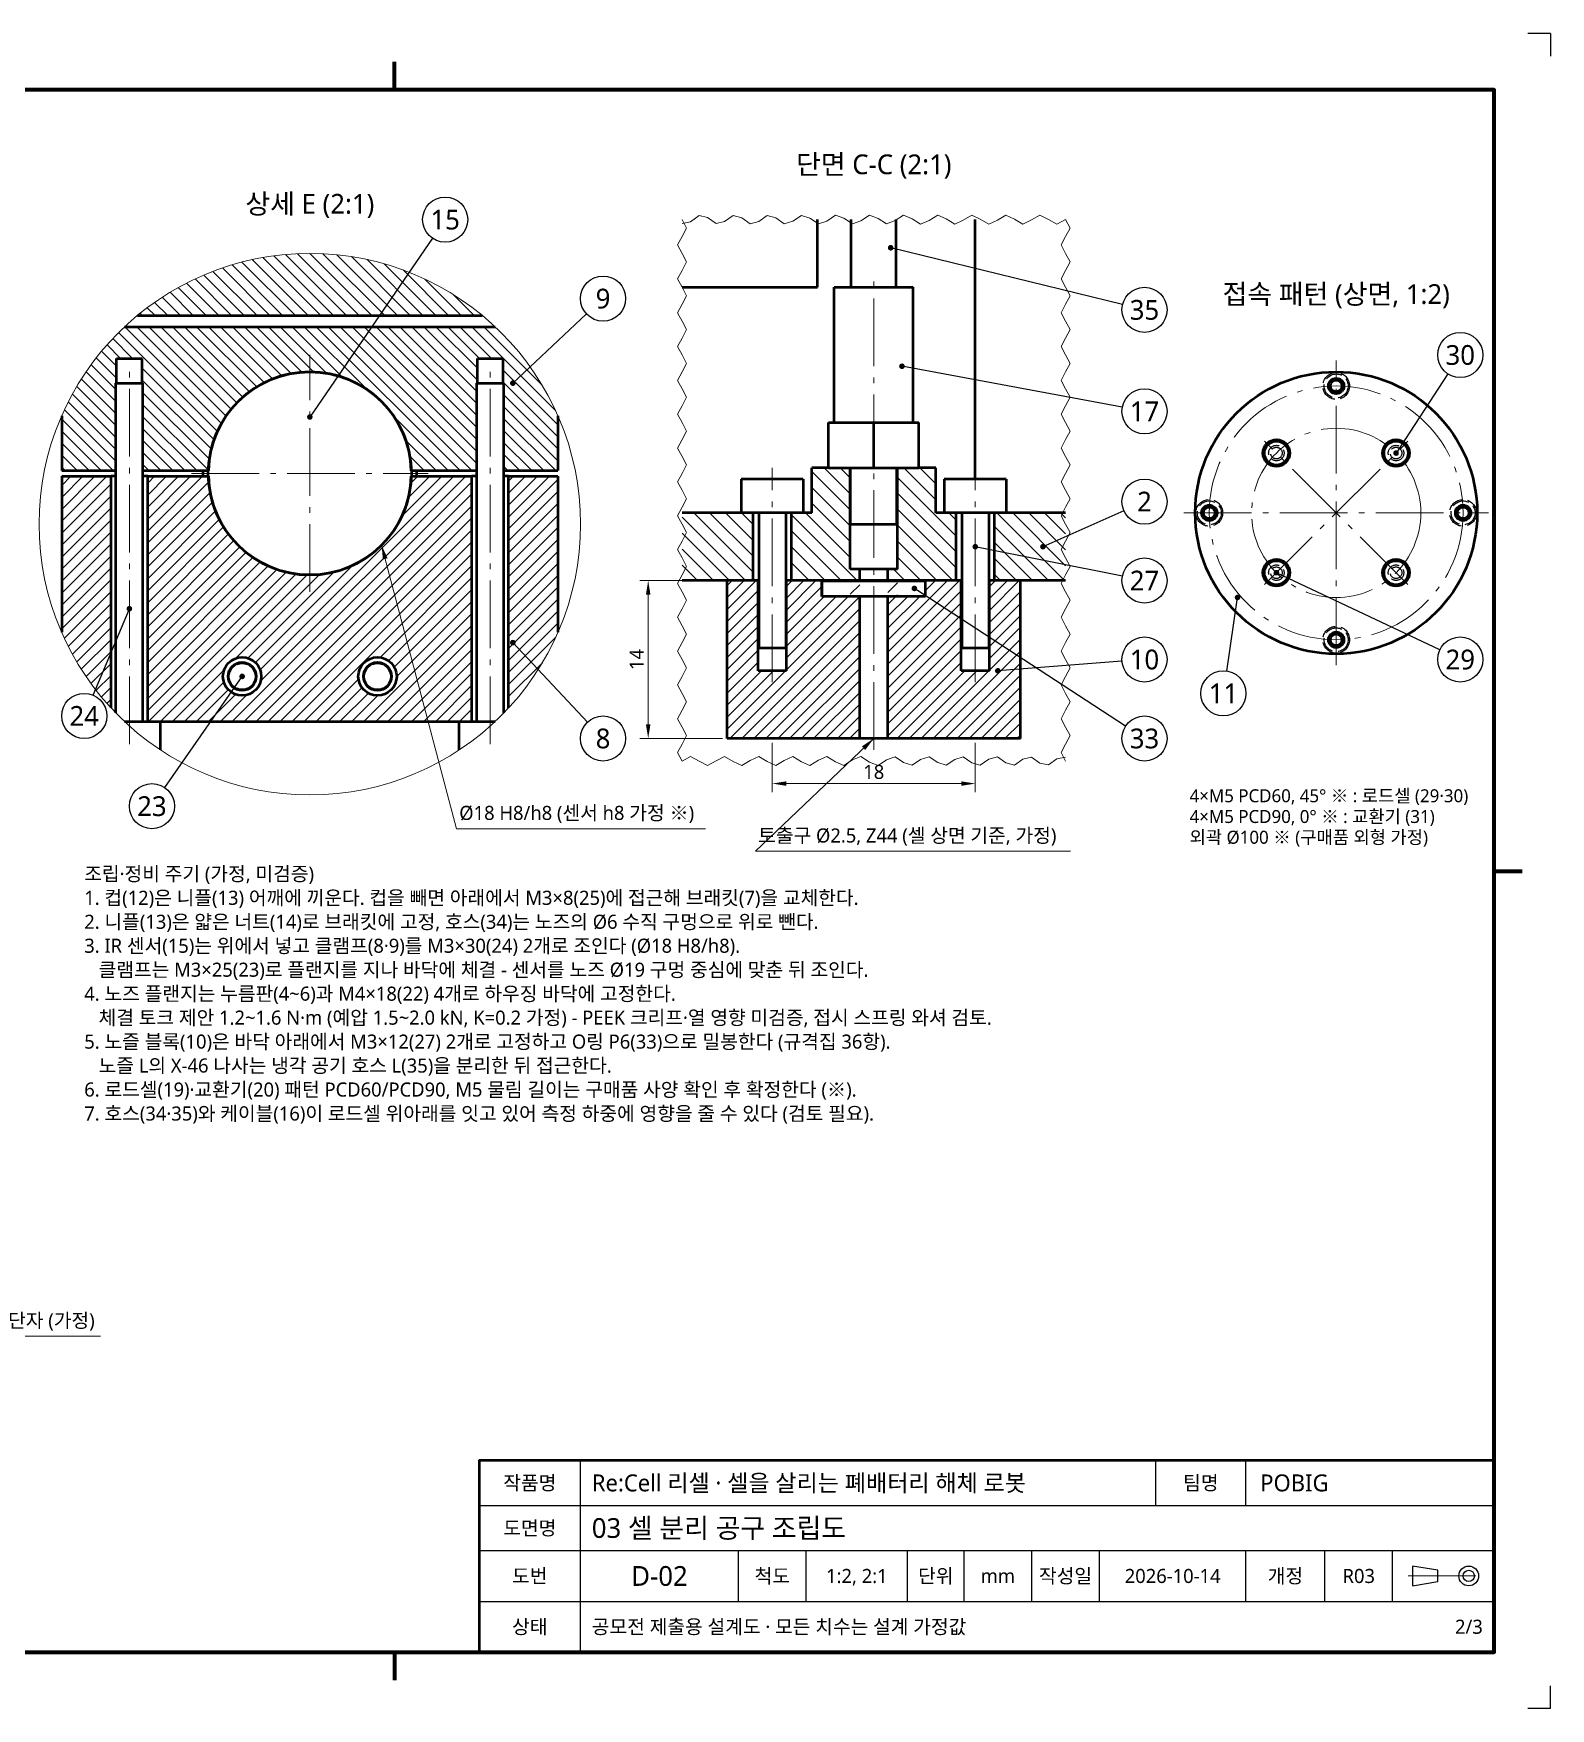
# Model space of a CAD drawing. Header units: millimetres. Extents: x 0 to 1800, y -680 to 297.
# Drawn here: x 1071 to 1340, y 0 to 297 of the extents above; entities that cross this region are included whole.
import ezdxf
from ezdxf.enums import TextEntityAlignment as Align

# ---------------------------------------------------------------- set-up
doc = ezdxf.new("R2010")
doc.units = ezdxf.units.MM
doc.linetypes.add('KS_CENTER', pattern=[17, 12, -2, 1, -2])
doc.linetypes.add('KS_HIDDEN', pattern=[4, 3, -1])
for name, color, linetype, lineweight in [('BALLOON', 7, 'Continuous', 25), ('BREAK', 7, 'Continuous', 18), ('CENTER', 1, 'KS_CENTER', 18), ('DIM', 3, 'Continuous', 18), ('FRAME', 7, 'Continuous', 70), ('HATCH', 8, 'Continuous', 13), ('HIDDEN', 2, 'KS_HIDDEN', 25), ('OUTLINE', 7, 'Continuous', 50), ('SYMBOL', 7, 'Continuous', 25), ('TABLE', 7, 'Continuous', 25), ('TABLE_THK', 7, 'Continuous', 50), ('TEXT', 7, 'Continuous', 25)]:
    doc.layers.add(name, color=color, linetype=linetype, lineweight=lineweight)
doc.styles.add('KS', font='malgun.ttf')
doc.dimstyles.new('KS_00', dxfattribs={"dimtxt": 2.5, "dimasz": 2.5, "dimexe": 1.5, "dimexo": 0.8, "dimgap": 0.8, "dimtad": 1, "dimlfac": 50, "dimdsep": 46, "dimtxsty": 'KS', "dimcen": 0, "dimclrd": 3, "dimclre": 3, "dimclrt": 7, "dimazin": 3, "dimtfac": 0.7, "dimtmove": 0, "dimatfit": 3, "dimlwd": 18, "dimlwe": 18, "dimarcsym": 0})

# ---------------------------------------------------------------- blocks, each defined once
blk = doc.blocks.new('_CLOSEDFILLED')
at = {"color": 0, "linetype": 'ByBlock'}
blk.add_solid([(-1, 0.16), (0, 0), (-1, -0.16)], dxfattribs=at)
blk = doc.blocks.new('*D27')
at = {"color": 3, "lineweight": 18}
for p, q in [((273.2, 200), (258.5, 200)), ((260, 174.5), (260, 197.5)), ((273.2, 172), (258.5, 172))]:
    blk.add_line(p, q, dxfattribs=at)
at = {"layer": 'Defpoints'}
for p in [(274, 200), (260, 172), (274, 172)]:
    blk.add_point(p, dxfattribs=at)
at = {"layer": 'DIM', "color": 3, "xscale": 2.5, "yscale": 2.5}
for p, rotation in [((260, 200), 90), ((260, 172), 270)]:
    blk.add_blockref('_CLOSEDFILLED', p, dxfattribs=dict(at, rotation=rotation))
at = {"layer": 'DIM', "color": 7, "insert": (257.95, 186), "char_height": 2.5, "attachment_point": 5, "rotation": 90, "style": 'KS'}
blk.add_mtext('14', dxfattribs=at)
blk = doc.blocks.new('*D28')
at = {"color": 3, "lineweight": 18}
for p, q in [((282, 171.2), (282, 162.5)), ((318, 171.2), (318, 162.5)), ((284.5, 164), (315.5, 164))]:
    blk.add_line(p, q, dxfattribs=at)
at = {"layer": 'Defpoints'}
for p in [(282, 172), (318, 172), (282, 164)]:
    blk.add_point(p, dxfattribs=at)
at = {"layer": 'DIM', "color": 3, "xscale": 2.5, "yscale": 2.5, "rotation": 180}
blk.add_blockref('_CLOSEDFILLED', (282, 164), dxfattribs=at)
at = {"layer": 'DIM', "color": 3, "xscale": 2.5, "yscale": 2.5}
blk.add_blockref('_CLOSEDFILLED', (318, 164), dxfattribs=at)
at = {"layer": 'DIM', "color": 7, "insert": (300, 166.05), "char_height": 2.5, "attachment_point": 5, "style": 'KS'}
blk.add_mtext('18', dxfattribs=at)
blk = doc.blocks.new('D-02_R03_2of3')
at = {"layer": 'BALLOON'}
h = blk.add_hatch(color=256, dxfattribs=at)
h.dxf.hatch_style = 1
edge = h.paths.add_edge_path()
edge.add_arc((303, 259), 0.5, 0, 360)
h = blk.add_hatch(color=256, dxfattribs=at)
h.dxf.hatch_style = 1
edge = h.paths.add_edge_path()
edge.add_arc((305, 238), 0.5, 0, 360)
h = blk.add_hatch(color=256, dxfattribs=at)
h.dxf.hatch_style = 1
edge = h.paths.add_edge_path()
edge.add_arc((236, 235), 0.5, 0, 360)
h = blk.add_hatch(color=256, dxfattribs=at)
h.dxf.hatch_style = 1
edge = h.paths.add_edge_path()
edge.add_arc((200, 229), 0.5, 0, 360)
h = blk.add_hatch(color=256, dxfattribs=at)
h.dxf.hatch_style = 1
edge = h.paths.add_edge_path()
edge.add_arc((392.605, 222.605), 0.5, 0, 360)
h = blk.add_hatch(color=256, dxfattribs=at)
h.dxf.hatch_style = 1
edge = h.paths.add_edge_path()
edge.add_arc((318, 206), 0.5, 0, 360)
h = blk.add_hatch(color=256, dxfattribs=at)
h.dxf.hatch_style = 1
edge = h.paths.add_edge_path()
edge.add_arc((330, 206), 0.5, 0, 360)
h = blk.add_hatch(color=256, dxfattribs=at)
h.dxf.hatch_style = 1
edge = h.paths.add_edge_path()
edge.add_arc((307.2, 198.6), 0.5, 0, 360)
h = blk.add_hatch(color=256, dxfattribs=at)
h.dxf.hatch_style = 1
edge = h.paths.add_edge_path()
edge.add_arc((371.395, 201.395), 0.5, 0, 360)
h = blk.add_hatch(color=256, dxfattribs=at)
h.dxf.hatch_style = 1
edge = h.paths.add_edge_path()
edge.add_arc((364.5, 197), 0.5, 0, 360)
h = blk.add_hatch(color=256, dxfattribs=at)
h.dxf.hatch_style = 1
edge = h.paths.add_edge_path()
edge.add_arc((168, 195), 0.5, 0, 360)
h = blk.add_hatch(color=256, dxfattribs=at)
h.dxf.hatch_style = 1
edge = h.paths.add_edge_path()
edge.add_arc((236, 189), 0.5, 0, 360)
h = blk.add_hatch(color=256, dxfattribs=at)
h.dxf.hatch_style = 1
edge = h.paths.add_edge_path()
edge.add_arc((322, 184), 0.5, 0, 360)
h = blk.add_hatch(color=256, dxfattribs=at)
h.dxf.hatch_style = 1
edge = h.paths.add_edge_path()
edge.add_arc((188, 183), 0.5, 0, 360)
at = {"layer": 'HATCH'}
h = blk.add_hatch(dxfattribs=at)
h.set_pattern_fill('ANSI31', scale=0.503937, angle=90, style=0)
h.paths.add_polyline_path([(169.42337, 247), (169.54912, 247.1045), (170.00674, 247.47539), (170.46888, 247.84063), (170.93547, 248.20017), (171.40643, 248.55396), (171.8817, 248.90195), (172.36121, 249.24407), (172.84487, 249.58029), (173.33263, 249.91054), (173.8244, 250.23479), (174.32011, 250.55297), (174.8197, 250.86505), (175.32307, 251.17097), (175.83016, 251.4707), (176.34089, 251.76418), (176.85518, 252.05136), (177.37296, 252.33222), (177.89414, 252.6067), (178.41866, 252.87477), (178.94642, 253.13637), (179.47736, 253.39149), (180.01138, 253.64006), (180.54842, 253.88207), (181.08838, 254.11746), (181.6312, 254.34622), (182.17677, 254.56829), (182.72504, 254.78365), (183.2759, 254.99227), (183.82929, 255.19412), (184.38511, 255.38915), (184.94328, 255.57735), (185.50371, 255.75869), (186.06634, 255.93314), (186.63105, 256.10066), (187.19779, 256.26125), (187.76645, 256.41487), (188.33695, 256.5615), (188.90921, 256.70112), (189.48314, 256.8337), (190.05865, 256.95923), (190.63566, 257.07769), (191.21409, 257.18906), (191.79383, 257.29333), (192.37481, 257.39047), (192.95694, 257.48047), (193.54013, 257.56333), (194.12429, 257.63902), (194.70933, 257.70753), (195.29518, 257.76887), (195.88173, 257.82301), (196.4689, 257.86994), (197.0566, 257.90967), (197.64475, 257.94218), (198.23325, 257.96747), (198.82202, 257.98554), (199.41097, 257.99639), (200, 258), (200.58903, 257.99639), (201.17798, 257.98554), (201.76675, 257.96747), (202.35525, 257.94218), (202.9434, 257.90967), (203.5311, 257.86994), (204.11827, 257.82301), (204.70482, 257.76887), (205.29067, 257.70753), (205.87571, 257.63902), (206.45987, 257.56333), (207.04306, 257.48047), (207.62519, 257.39047), (208.20617, 257.29333), (208.78591, 257.18906), (209.36434, 257.07769), (209.94135, 256.95923), (210.51686, 256.8337), (211.09079, 256.70112), (211.66305, 256.5615), (212.23355, 256.41487), (212.80221, 256.26125), (213.36895, 256.10066), (213.93366, 255.93314), (214.49629, 255.75869), (215.05672, 255.57735), (215.61489, 255.38915), (216.17071, 255.19412), (216.7241, 254.99227), (217.27496, 254.78365), (217.82323, 254.56829), (218.3688, 254.34622), (218.91162, 254.11746), (219.45158, 253.88207), (219.98862, 253.64006), (220.52264, 253.39149), (221.05358, 253.13637), (221.58134, 252.87477), (222.10586, 252.6067), (222.62704, 252.33222), (223.14482, 252.05136), (223.65911, 251.76418), (224.16984, 251.4707), (224.67693, 251.17097), (225.1803, 250.86505), (225.67989, 250.55297), (226.1756, 250.23479), (226.66737, 249.91054), (227.15513, 249.58029), (227.63879, 249.24407), (228.1183, 248.90195), (228.59357, 248.55396), (229.06453, 248.20017), (229.53112, 247.84063), (229.99326, 247.47539), (230.45088, 247.1045), (230.57663, 247)])
h = blk.add_hatch(dxfattribs=at)
h.set_pattern_fill('ANSI31', scale=0.47244, angle=90, style=0)
h.paths.add_polyline_path([(232.84685, 245), (233.09795, 244.76386), (233.52206, 244.35508), (233.94113, 243.94113), (234.35508, 243.52206), (234.76386, 243.09795), (235.16741, 242.66885), (235.56565, 242.23483), (235.95855, 241.79596), (236.34602, 241.3523), (236.72803, 240.90391), (237.1045, 240.45088), (237.47539, 239.99326), (237.84063, 239.53112), (238.20017, 239.06453), (238.55396, 238.59357), (238.90195, 238.1183), (239.24407, 237.63879), (239.58029, 237.15513), (239.91054, 236.66737), (240.23479, 236.1756), (240.55297, 235.67989), (240.86505, 235.1803), (241.17097, 234.67693), (241.4707, 234.16984), (241.76418, 233.65911), (242.05136, 233.14482), (242.33222, 232.62704), (242.6067, 232.10586), (242.87477, 231.58134), (243.13637, 231.05358), (243.39149, 230.52264), (243.64006, 229.98862), (243.88207, 229.45158), (244, 229.18107), (244, 219.5), (234.29129, 219.5), (234.29129, 239.4), (229.70871, 239.4), (229.70871, 219.5), (217.99305, 219.5), (217.86774, 221.178), (217.58629, 222.83697), (217.15115, 224.46241), (216.56613, 226.04012), (215.83634, 227.5563), (214.96816, 228.99771), (213.96918, 230.35175), (212.84811, 231.60658), (211.61477, 232.75125), (210.27993, 233.77576), (208.85526, 234.67113), (207.3532, 235.42956), (205.78688, 236.04441), (204.16999, 236.51032), (202.51666, 236.8232), (200.84134, 236.98033), (199.15866, 236.98033), (197.48334, 236.8232), (195.83001, 236.51032), (194.21312, 236.04441), (192.6468, 235.42956), (191.14474, 234.67113), (189.72007, 233.77576), (188.38523, 232.75125), (187.15189, 231.60658), (186.03082, 230.35175), (185.03184, 228.99771), (184.16366, 227.5563), (183.43387, 226.04012), (182.84885, 224.46241), (182.41371, 222.83697), (182.13226, 221.178), (182.00695, 219.5), (170.29129, 219.5), (170.29129, 239.4), (165.70871, 239.4), (165.70871, 219.5), (156, 219.5), (156, 229.18107), (156.11793, 229.45158), (156.35994, 229.98862), (156.60851, 230.52264), (156.86363, 231.05358), (157.12523, 231.58134), (157.3933, 232.10586), (157.66778, 232.62704), (157.94864, 233.14482), (158.23582, 233.65911), (158.5293, 234.16984), (158.82903, 234.67693), (159.13495, 235.1803), (159.44703, 235.67989), (159.76521, 236.1756), (160.08946, 236.66737), (160.41971, 237.15513), (160.75593, 237.63879), (161.09805, 238.1183), (161.44604, 238.59357), (161.79983, 239.06453), (162.15937, 239.53112), (162.52461, 239.99326), (162.8955, 240.45088), (163.27197, 240.90391), (163.65398, 241.3523), (164.04145, 241.79596), (164.43435, 242.23483), (164.83259, 242.66885), (165.23614, 243.09795), (165.64492, 243.52206), (166.05887, 243.94113), (166.47794, 244.35508), (166.90205, 244.76386), (167.15315, 245)])
h = blk.add_hatch(dxfattribs=at)
h.set_pattern_fill('ANSI31', scale=0.62992, angle=90, style=0)
h.paths.add_polyline_path([(285.4, 200), (285.4, 212), (289, 212), (289, 220), (295.8, 220), (295.8, 202), (297.5, 202), (297.5, 200)])
h = blk.add_hatch(dxfattribs=at)
h.set_pattern_fill('ANSI31', scale=0.62992, angle=90, style=0)
h.paths.add_polyline_path([(302.5, 202), (304.2, 202), (304.2, 220), (311, 220), (311, 212), (314.6, 212), (314.6, 200), (302.5, 200)])
h = blk.add_hatch(dxfattribs=at)
h.set_pattern_fill('ANSI31', scale=0.47244, style=0)
h.paths.add_polyline_path([(156, 218.5), (164.75038, 218.5), (164.75038, 218.5), (164.75038, 177.42075), (164.43435, 177.76517), (164.04145, 178.20404), (163.65398, 178.6477), (163.27197, 179.09609), (162.8955, 179.54912), (162.52461, 180.00674), (162.15937, 180.46888), (161.79983, 180.93547), (161.44604, 181.40643), (161.09805, 181.8817), (160.75593, 182.36121), (160.41971, 182.84487), (160.08946, 183.33263), (159.76521, 183.8244), (159.44703, 184.32011), (159.13495, 184.8197), (158.82903, 185.32307), (158.5293, 185.83016), (158.23582, 186.34089), (157.94864, 186.85518), (157.66778, 187.37296), (157.3933, 187.89414), (157.12523, 188.41866), (156.86363, 188.94642), (156.60851, 189.47736), (156.35994, 190.01138), (156.11793, 190.54842), (156, 190.81893)])
h = blk.add_hatch(dxfattribs=at)
h.set_pattern_fill('ANSI31', scale=0.47244, style=0)
h.paths.add_polyline_path([(171.24962, 218.5), (182.00695, 218.5), (182.13226, 216.822), (182.41371, 215.16303), (182.84885, 213.53759), (183.43387, 211.95988), (184.16366, 210.4437), (185.03184, 209.00229), (186.03082, 207.64825), (187.15189, 206.39342), (188.38523, 205.24875), (189.72007, 204.22424), (191.14474, 203.32887), (192.6468, 202.57044), (194.21312, 201.95559), (195.83001, 201.48968), (197.48334, 201.1768), (199.15866, 201.01967), (200.84134, 201.01967), (202.51666, 201.1768), (204.16999, 201.48968), (205.78688, 201.95559), (207.3532, 202.57044), (208.85526, 203.32887), (210.27993, 204.22424), (211.61477, 205.24875), (212.84811, 206.39342), (213.96918, 207.64825), (214.96816, 209.00229), (215.83634, 210.4437), (216.56613, 211.95988), (217.15115, 213.53759), (217.58629, 215.16303), (217.86774, 216.822), (217.99305, 218.5), (228.75038, 218.5), (228.75038, 175), (171.24962, 175)])
h.paths.add_polyline_path([(215.32051, 183.7309), (215.08576, 184.42762), (214.70672, 185.05759), (214.20111, 185.59135), (213.59259, 186.00394), (212.9096, 186.27607), (212.18407, 186.39501), (211.44994, 186.35521), (210.74153, 186.15852), (210.09196, 185.81414), (209.53162, 185.33818), (209.08669, 184.75288), (208.77798, 184.08563), (208.61993, 183.3676), (208.61993, 182.6324), (208.77798, 181.91437), (209.08669, 181.24712), (209.53162, 180.66182), (210.09196, 180.18586), (210.74153, 179.84148), (211.44994, 179.64479), (212.18407, 179.60499), (212.9096, 179.72393), (213.59259, 179.99606), (214.20111, 180.40865), (214.70672, 180.94241), (215.08576, 181.57238), (215.32051, 182.2691), (215.4, 183)], flags=0)
h.paths.add_polyline_path([(191.32051, 183.7309), (191.08576, 184.42762), (190.70672, 185.05759), (190.20111, 185.59135), (189.59259, 186.00394), (188.9096, 186.27607), (188.18407, 186.39501), (187.44994, 186.35521), (186.74153, 186.15852), (186.09196, 185.81414), (185.53162, 185.33818), (185.08669, 184.75288), (184.77798, 184.08563), (184.61993, 183.3676), (184.61993, 182.6324), (184.77798, 181.91437), (185.08669, 181.24712), (185.53162, 180.66182), (186.09196, 180.18586), (186.74153, 179.84148), (187.44994, 179.64479), (188.18407, 179.60499), (188.9096, 179.72393), (189.59259, 179.99606), (190.20111, 180.40865), (190.70672, 180.94241), (191.08576, 181.57238), (191.32051, 182.2691), (191.4, 183)], flags=0)
h = blk.add_hatch(dxfattribs=at)
h.set_pattern_fill('ANSI31', scale=0.47244, style=0)
h.paths.add_polyline_path([(235.24962, 218.5), (235.24962, 218.5), (244, 218.5), (244, 190.81893), (243.88207, 190.54842), (243.64006, 190.01138), (243.39149, 189.47736), (243.13637, 188.94642), (242.87477, 188.41866), (242.6067, 187.89414), (242.33222, 187.37296), (242.05136, 186.85518), (241.76418, 186.34089), (241.4707, 185.83016), (241.17097, 185.32307), (240.86505, 184.8197), (240.55297, 184.32011), (240.23479, 183.8244), (239.91054, 183.33263), (239.58029, 182.84487), (239.24407, 182.36121), (238.90195, 181.8817), (238.55396, 181.40643), (238.20017, 180.93547), (237.84063, 180.46888), (237.47539, 180.00674), (237.1045, 179.54912), (236.72803, 179.09609), (236.34602, 178.6477), (235.95855, 178.20404), (235.56565, 177.76517), (235.24962, 177.42075)])
h = blk.add_hatch(dxfattribs=at)
h.set_pattern_fill('ANSI31', scale=0.62992, angle=90, style=0)
h.paths.add_polyline_path([(278.6, 212), (278.6, 200), (266, 200), (266, 212)])
h = blk.add_hatch(dxfattribs=at)
h.set_pattern_fill('ANSI31', scale=0.62992, angle=90, style=0)
h.paths.add_polyline_path([(321.4, 200), (321.4, 200), (321.4, 212), (334, 212), (334, 200)])
h = blk.add_hatch(dxfattribs=at)
h.set_pattern_fill('ANSI31', scale=0.47244, style=0)
h.paths.add_polyline_path([(284.5, 200), (290.8, 200), (290.8, 197.2), (295.8, 197.2), (295.8, 200), (297.5, 200), (297.5, 172), (274, 172), (274, 200), (279.5, 200), (279.5, 184), (284.5, 184)])
h = blk.add_hatch(dxfattribs=at)
h.set_pattern_fill('ANSI31', scale=0.47244, style=0)
h.paths.add_polyline_path([(309.2, 197.2), (309.2, 200), (315.5, 200), (315.5, 184), (320.5, 184), (320.5, 200), (326, 200), (326, 172), (302.5, 172), (302.5, 200), (304.2, 200), (304.2, 197.2)])
at = {"layer": 'BALLOON'}
for p, q in [((221.73789, 260.70108), (200, 229)), ((344.1144, 248.94981), (303, 259)), ((249.08185, 247.26424), (236, 235)), ((344.06748, 230.73163), (305, 238)), ((401.80813, 236.654), (392.605, 222.605)), ((344.34475, 212.37545), (330, 206)), ((344.07768, 200.78446), (318, 206)), ((400.38293, 187.70786), (371.395, 201.395)), ((344.64923, 174.18457), (307.2, 198.6)), ((362.58198, 183.95744), (364.5, 197)), ((161.55223, 179.68654), (168, 195)), ((249.25854, 174.9128), (236, 189)), ((344.01178, 185.69321), (322, 184)), ((174.28426, 163.28362), (188, 183))]:
    blk.add_line(p, q, dxfattribs=at)
for centre in [(224, 264), (252, 250), (348, 248), (404, 240), (348, 230), (348, 214), (348, 200), (348, 186), (404, 186), (362, 180), (160, 176), (252, 172), (348, 172), (172, 160)]:
    blk.add_circle(centre, 4, dxfattribs=at)
at = {"layer": 'BREAK'}
for points in [[(334, 264), (332.48889, 263.20005), (330.97778, 264.01862), (329.46667, 264.79951), (327.95556, 263.96278), (326.44444, 263.20135), (324.93333, 264.05581), (323.42222, 264.79735), (321.91111, 263.92564), (320.4, 263.20438), (318.88889, 264.09287), (317.37778, 264.79346), (315.86667, 263.88866), (314.35556, 263.20913), (312.84444, 264.12974), (311.33333, 264.78785), (309.82222, 263.85192), (308.31111, 263.2156), (306.8, 264.16633), (305.28889, 264.78053), (303.77778, 263.81551), (302.26667, 263.22376), (300.75556, 264.20256), (299.24444, 264.77152), (297.73333, 263.77949), (296.22222, 263.23361), (294.71111, 264.23834), (293.2, 264.76085), (291.68889, 263.74395), (290.17778, 263.24511), (288.66667, 264.27362), (287.15556, 264.74852), (285.64444, 263.70897), (284.13333, 263.25825), (282.62222, 264.3083), (281.11111, 264.73457), (279.6, 263.67461), (278.08889, 263.273), (276.57778, 264.34231), (275.06667, 264.71904), (273.55556, 263.64096), (272.04444, 263.28932), (270.53333, 264.37558), (269.02222, 264.70194), (267.51111, 263.60809), (266, 263.30718)], [(266, 264), (266.8, 262.5), (266, 261), (265.2, 259.5), (266, 258), (266.8, 256.5), (266, 255), (265.2, 253.5), (266, 252), (266.8, 250.5), (266, 249), (265.2, 247.5), (266, 246), (266.8, 244.5), (266, 243), (265.2, 241.5), (266, 240), (266.8, 238.5), (266, 237), (265.2, 235.5), (266, 234), (266.8, 232.5), (266, 231), (265.2, 229.5), (266, 228), (266.8, 226.5), (266, 225), (265.2, 223.5), (266, 222), (266.8, 220.5), (266, 219), (265.2, 217.5), (266, 216), (266.8, 214.5), (266, 213), (265.2, 211.5), (266, 210), (266.8, 208.5), (266, 207), (265.2, 205.5), (266, 204), (266.8, 202.5), (266, 201), (265.2, 199.5), (266, 198), (266.8, 196.5), (266, 195), (265.2, 193.5), (266, 192), (266.8, 190.5), (266, 189), (265.2, 187.5), (266, 186), (266.8, 184.5), (266, 183), (265.2, 181.5), (266, 180), (266.8, 178.5), (266, 177), (265.2, 175.5), (266, 174), (266.8, 172.5), (266, 171), (265.2, 169.5), (266, 168)], [(334, 168), (333.2, 169.5), (334, 171), (334.8, 172.5), (334, 174), (333.2, 175.5), (334, 177), (334.8, 178.5), (334, 180), (333.2, 181.5), (334, 183), (334.8, 184.5), (334, 186), (333.2, 187.5), (334, 189), (334.8, 190.5), (334, 192), (333.2, 193.5), (334, 195), (334.8, 196.5), (334, 198), (333.2, 199.5), (334, 201), (334.8, 202.5), (334, 204), (333.2, 205.5), (334, 207), (334.8, 208.5), (334, 210), (333.2, 211.5), (334, 213), (334.8, 214.5), (334, 216), (333.2, 217.5), (334, 219), (334.8, 220.5), (334, 222), (333.2, 223.5), (334, 225), (334.8, 226.5), (334, 228), (333.2, 229.5), (334, 231), (334.8, 232.5), (334, 234), (333.2, 235.5), (334, 237), (334.8, 238.5), (334, 240), (333.2, 241.5), (334, 243), (334.8, 244.5), (334, 246), (333.2, 247.5), (334, 249), (334.8, 250.5), (334, 252), (333.2, 253.5), (334, 255), (334.8, 256.5), (334, 258), (333.2, 259.5), (334, 261), (334.8, 262.5), (334, 264)], [(266, 168), (267.51111, 168.79995), (269.02222, 167.98138), (270.53333, 167.20049), (272.04444, 168.03722), (273.55556, 168.79865), (275.06667, 167.94419), (276.57778, 167.20265), (278.08889, 168.07436), (279.6, 168.79562), (281.11111, 167.90713), (282.62222, 167.20654), (284.13333, 168.11134), (285.64444, 168.79087), (287.15556, 167.87026), (288.66667, 167.21215), (290.17778, 168.14808), (291.68889, 168.7844), (293.2, 167.83367), (294.71111, 167.21947), (296.22222, 168.18449), (297.73333, 168.77624), (299.24444, 167.79744), (300.75556, 167.22848), (302.26667, 168.22051), (303.77778, 168.76639), (305.28889, 167.76166), (306.8, 167.23915), (308.31111, 168.25605), (309.82222, 168.75489), (311.33333, 167.72638), (312.84444, 167.25148), (314.35556, 168.29103), (315.86667, 168.74175), (317.37778, 167.6917), (318.88889, 167.26543), (320.4, 168.32539), (321.91111, 168.727), (323.42222, 167.65769), (324.93333, 167.28096), (326.44444, 168.35904), (327.95556, 168.71068), (329.46667, 167.62442), (330.97778, 167.29806), (332.48889, 168.39191), (334, 168.69282)]]:
    blk.add_lwpolyline(points, dxfattribs=at)
blk.add_circle((200, 210), 48, dxfattribs=at)
at = {"layer": 'CENTER'}
for p, q in [((300, 170), (300, 254)), ((168, 171), (168, 239)), ((200, 198), (200, 240)), ((232, 171), (232, 239)), ((382, 185), (382, 239)), ((369.27208, 199.27208), (394.72792, 224.72792)), ((394.72792, 199.27208), (369.27208, 224.72792)), ((282, 182), (282, 220)), ((318, 182), (318, 220)), ((179, 219), (221, 219)), ((355, 212), (409, 212)), ((394.75, 23.5), (408, 23.5))]:
    blk.add_line(p, q, dxfattribs=at)
for radius in [22.5, 15]:
    blk.add_circle((382, 212), radius, dxfattribs=at)
at = {"layer": 'DIM'}
for points in [[(212.7278, 206.2722), (226, 156), (270.15587, 156)], [(300, 172), (279, 152), (334.86628, 152)], [(120, 79), (146, 66), (162.8827, 66)]]:
    blk.add_lwpolyline(points, dxfattribs=at)
for points in [[(212.7278, 206.2722), (213.77687, 203.96351), (212.95503, 203.74653)], [(300, 172), (298.48276, 169.9681), (297.89655, 170.58362)]]:
    blk.add_solid(points, dxfattribs=at)
at = {"layer": 'FRAME'}
for p, q in [((215, 287), (215, 292)), ((410, 148.5), (415, 148.5)), ((215, 10), (215, 5))]:
    blk.add_line(p, q, dxfattribs=at)
blk.add_lwpolyline([(20, 10), (410, 10), (410, 287), (20, 287)], close=True, dxfattribs=at)
at = {"layer": 'HIDDEN'}
for centre, radius in [((382, 212), 25), ((382, 234.5), 2.375), ((382, 234.5), 2.125), ((382, 234.5), 1.375), ((382, 234.5), 1.025), ((371.3934, 222.6066), 2.375), ((371.3934, 222.6066), 2.125), ((371.3934, 222.6066), 1.375), ((371.3934, 222.6066), 1.025), ((392.6066, 222.6066), 2.375), ((392.6066, 222.6066), 2.125), ((392.6066, 222.6066), 1.375), ((392.6066, 222.6066), 1.025), ((359.5, 212), 2.375), ((359.5, 212), 2.125), ((404.5, 212), 2.375), ((404.5, 212), 2.125), ((359.5, 212), 1.375), ((359.5, 212), 1.025), ((404.5, 212), 1.375), ((404.5, 212), 1.025), ((371.3934, 201.3934), 2.375), ((371.3934, 201.3934), 2.125), ((371.3934, 201.3934), 1.375), ((371.3934, 201.3934), 1.025), ((392.6066, 201.3934), 2.375), ((392.6066, 201.3934), 2.125), ((392.6066, 201.3934), 1.375), ((392.6066, 201.3934), 1.025), ((382, 189.5), 2.375), ((382, 189.5), 2.125), ((382, 189.5), 1.375), ((382, 189.5), 1.025)]:
    blk.add_circle(centre, radius, dxfattribs=at)
at = {"layer": 'OUTLINE'}
for p, q in [((293, 228), (293, 252)), ((307, 228), (307, 252)), ((165.70871, 239.4), (170.29129, 239.4)), ((165.70871, 235), (165.70871, 239.4)), ((170.29129, 235), (170.29129, 239.4)), ((229.70871, 239.4), (234.29129, 239.4)), ((229.70871, 235), (229.70871, 239.4)), ((234.29129, 235), (234.29129, 239.4)), ((170.4, 175), (170.4, 235)), ((229.6, 175), (229.6, 235)), ((292, 228), (300, 228)), ((292, 220), (292, 228)), ((300, 228), (308, 228)), ((300, 220), (300, 228)), ((308, 220), (308, 228)), ((292, 220), (289, 220)), ((289, 212), (289, 220)), ((292, 220), (300, 220)), ((295.8, 202), (295.8, 220)), ((295.9, 210), (295.9, 220)), ((300, 220), (308, 220)), ((304.1, 210), (304.1, 220)), ((304.2, 202), (304.2, 220)), ((311, 220), (308, 220)), ((311, 212), (311, 220)), ((156, 219.5), (165.6, 219.5)), ((156, 218.5), (164.75038, 218.5)), ((170.4, 219.5), (182.00695, 219.5)), ((171.24962, 218.5), (182.00695, 218.5)), ((171.24962, 175), (171.24962, 218.5)), ((217.99305, 219.5), (229.6, 219.5)), ((217.99305, 218.5), (228.75038, 218.5)), ((228.75038, 175), (228.75038, 218.5)), ((234.4, 219.5), (244, 219.5)), ((235.24962, 218.5), (244, 218.5)), ((276.5, 218), (276.5, 212)), ((287.5, 218), (287.5, 212)), ((312.5, 218), (312.5, 212)), ((323.5, 218), (323.5, 212)), ((278.6, 200), (278.6, 212)), ((279.6, 212), (279.6, 188)), ((284.4, 212), (284.4, 188)), ((289, 212), (285.4, 212)), ((285.4, 200), (285.4, 212)), ((312.5, 212), (311, 212)), ((314.6, 200), (314.6, 212)), ((315.6, 212), (315.6, 188)), ((320.4, 212), (320.4, 188)), ((321.4, 200), (321.4, 212)), ((297.5, 202), (295.8, 202)), ((297.5, 200), (297.5, 202)), ((304.2, 202), (302.5, 202)), ((302.5, 200), (302.5, 202)), ((274, 172), (274, 200)), ((279.5, 200), (274, 200)), ((279.5, 184), (279.5, 200)), ((290.8, 200), (284.5, 200)), ((284.5, 184), (284.5, 200)), ((297.5, 200), (285.4, 200)), ((290.8, 197.2), (290.8, 200)), ((290.84, 197.24), (290.84, 199.96)), ((297.5, 200), (295.8, 200)), ((295.8, 199.96), (295.8, 200)), ((297.5, 199.96), (297.5, 200)), ((314.6, 200), (302.5, 200)), ((304.2, 200), (302.5, 200)), ((302.5, 199.96), (302.5, 200)), ((304.2, 199.96), (304.2, 200)), ((309.16, 197.24), (309.16, 199.96)), ((315.5, 200), (309.2, 200)), ((309.2, 197.2), (309.2, 200)), ((315.5, 184), (315.5, 200)), ((326, 200), (320.5, 200)), ((320.5, 184), (320.5, 200)), ((326, 172), (326, 200)), ((295.8, 197.2), (290.8, 197.2)), ((295.8, 197.2), (295.8, 197.24)), ((297.5, 172), (297.5, 197.24)), ((302.5, 172), (302.5, 197.24)), ((304.2, 197.2), (304.2, 197.24)), ((309.2, 197.2), (304.2, 197.2)), ((284.5, 184), (279.5, 184)), ((320.5, 184), (315.5, 184)), ((173.5, 175), (226.5, 175)), ((297.5, 172), (274, 172)), ((326, 172), (302.5, 172))]:
    blk.add_line(p, q, dxfattribs=at)
for points in [[(290, 252), (290, 264)], [(296, 252), (296, 264)], [(304, 252), (304, 264)], [(318, 218), (318, 264)], [(266, 252), (290, 252)], [(293, 252), (293.1755, 252), (293.69322, 252), (294.52718, 252), (295.63557, 252), (296.96281, 252), (298.44235, 252), (300, 252), (301.55765, 252), (303.03719, 252), (304.36443, 252), (305.47282, 252), (306.30678, 252), (306.8245, 252), (307, 252)], [(169.42337, 247), (230.57663, 247)], [(167.15315, 245), (232.84685, 245)], [(165.6, 235), (165.61509, 235), (165.66017, 235), (165.73468, 235), (165.83767, 235), (165.96786, 235), (166.1236, 235), (166.30294, 235), (166.50362, 235), (166.72312, 235), (166.95868, 235), (167.20733, 235), (167.46595, 235), (167.73129, 235), (168, 235)], [(165.6, 176.52455), (165.6, 235)], [(168, 235), (168.26871, 235), (168.53405, 235), (168.79267, 235), (169.04132, 235), (169.27688, 235), (169.49638, 235), (169.69706, 235), (169.8764, 235), (170.03214, 235), (170.16233, 235), (170.26532, 235), (170.33983, 235), (170.38491, 235), (170.4, 235)], [(229.6, 235), (229.61509, 235), (229.66017, 235), (229.73468, 235), (229.83767, 235), (229.96786, 235), (230.1236, 235), (230.30294, 235), (230.50362, 235), (230.72312, 235), (230.95868, 235), (231.20733, 235), (231.46595, 235), (231.73129, 235), (232, 235)], [(232, 235), (232.26871, 235), (232.53405, 235), (232.79267, 235), (233.04132, 235), (233.27688, 235), (233.49638, 235), (233.69706, 235), (233.8764, 235), (234.03214, 235), (234.16233, 235), (234.26532, 235), (234.33983, 235), (234.38491, 235), (234.4, 235)], [(234.4, 176.52455), (234.4, 235)], [(156, 229.18107), (156, 219.5)], [(244, 229.18107), (244, 219.5)], [(156, 218.5), (156, 190.81893)], [(164.75038, 177.42075), (164.75038, 218.5)], [(165.6, 218.5), (165.51743, 218.5), (165.43788, 218.5), (165.36145, 218.5), (165.28824, 218.5), (165.21833, 218.5), (165.1518, 218.5), (165.08875, 218.5), (165.02924, 218.5), (164.97335, 218.5), (164.92114, 218.5), (164.87269, 218.5), (164.82804, 218.5), (164.78726, 218.5), (164.75038, 218.5)], [(171.24962, 218.5), (171.21274, 218.5), (171.17196, 218.5), (171.12731, 218.5), (171.07886, 218.5), (171.02665, 218.5), (170.97076, 218.5), (170.91125, 218.5), (170.8482, 218.5), (170.78167, 218.5), (170.71176, 218.5), (170.63855, 218.5), (170.56212, 218.5), (170.48257, 218.5), (170.4, 218.5)], [(229.6, 218.5), (229.51743, 218.5), (229.43788, 218.5), (229.36145, 218.5), (229.28824, 218.5), (229.21833, 218.5), (229.1518, 218.5), (229.08875, 218.5), (229.02924, 218.5), (228.97335, 218.5), (228.92114, 218.5), (228.87269, 218.5), (228.82804, 218.5), (228.78726, 218.5), (228.75038, 218.5)], [(235.24962, 218.5), (235.21274, 218.5), (235.17196, 218.5), (235.12731, 218.5), (235.07886, 218.5), (235.02665, 218.5), (234.97076, 218.5), (234.91125, 218.5), (234.8482, 218.5), (234.78167, 218.5), (234.71176, 218.5), (234.63855, 218.5), (234.56212, 218.5), (234.48257, 218.5), (234.4, 218.5)], [(235.24962, 177.42075), (235.24962, 218.5)], [(244, 218.5), (244, 190.81893)], [(287.5, 218), (287.3621, 218), (286.95533, 218), (286.30007, 218), (285.42919, 218), (284.38636, 218), (283.22387, 218), (282, 218), (280.77613, 218), (279.61364, 218), (278.57081, 218), (277.69993, 218), (277.04467, 218), (276.6379, 218), (276.5, 218)], [(323.5, 218), (323.3621, 218), (322.95533, 218), (322.30007, 218), (321.42919, 218), (320.38636, 218), (319.22387, 218), (318, 218), (316.77613, 218), (315.61364, 218), (314.57081, 218), (313.69993, 218), (313.04467, 218), (312.6379, 218), (312.5, 218)], [(276.5, 212), (266, 212)], [(287.5, 212), (287.3621, 212), (286.95533, 212), (286.30007, 212), (285.42919, 212), (284.38636, 212), (283.22387, 212), (282, 212), (280.77613, 212), (279.61364, 212), (278.57081, 212), (277.69993, 212), (277.04467, 212), (276.6379, 212), (276.5, 212)], [(323.5, 212), (323.3621, 212), (322.95533, 212), (322.30007, 212), (321.42919, 212), (320.38636, 212), (319.22387, 212), (318, 212), (316.77613, 212), (315.61364, 212), (314.57081, 212), (313.69993, 212), (313.04467, 212), (312.6379, 212), (312.5, 212)], [(334, 212), (321.4, 212)], [(295.9, 210), (296.0028, 210), (296.30603, 210), (296.79449, 210), (297.44369, 210), (298.22108, 210), (299.08766, 210), (300, 210), (300.91234, 210), (301.77892, 210), (302.55631, 210), (303.20551, 210), (303.69397, 210), (303.9972, 210), (304.1, 210)], [(302.5, 202), (302.43732, 202), (302.25242, 202), (301.95458, 202), (301.55872, 202), (301.08471, 202), (300.5563, 202), (300, 202), (299.4437, 202), (298.91529, 202), (298.44128, 202), (298.04542, 202), (297.74758, 202), (297.56268, 202), (297.5, 202)], [(278.6, 200), (266, 200)], [(279.6, 200), (279.5863, 200), (279.5736, 200), (279.56189, 200), (279.55119, 200), (279.54149, 200), (279.5328, 200), (279.52513, 200), (279.51847, 200), (279.51283, 200), (279.50821, 200), (279.50462, 200), (279.50205, 200), (279.50051, 200), (279.5, 200)], [(284.5, 200), (284.49949, 200), (284.49795, 200), (284.49538, 200), (284.49179, 200), (284.48717, 200), (284.48153, 200), (284.47487, 200), (284.4672, 200), (284.45851, 200), (284.44881, 200), (284.43811, 200), (284.4264, 200), (284.4137, 200), (284.4, 200)], [(290.84, 199.96), (291.06966, 199.96), (291.74713, 199.96), (292.83842, 199.96), (294.28883, 199.96), (296.02562, 199.96), (297.96171, 199.96), (300, 199.96), (302.03829, 199.96), (303.97438, 199.96), (305.71117, 199.96), (307.16158, 199.96), (308.25287, 199.96), (308.93034, 199.96), (309.16, 199.96)], [(302.5, 200), (302.43732, 200), (302.25242, 200), (301.95458, 200), (301.55872, 200), (301.08471, 200), (300.5563, 200), (300, 200), (299.4437, 200), (298.91529, 200), (298.44128, 200), (298.04542, 200), (297.74758, 200), (297.56268, 200), (297.5, 200)], [(315.6, 200), (315.5863, 200), (315.5736, 200), (315.56189, 200), (315.55119, 200), (315.54149, 200), (315.5328, 200), (315.52513, 200), (315.51847, 200), (315.51283, 200), (315.50821, 200), (315.50462, 200), (315.50205, 200), (315.50051, 200), (315.5, 200)], [(320.5, 200), (320.49949, 200), (320.49795, 200), (320.49538, 200), (320.49179, 200), (320.48717, 200), (320.48153, 200), (320.47487, 200), (320.4672, 200), (320.45851, 200), (320.44881, 200), (320.43811, 200), (320.4264, 200), (320.4137, 200), (320.4, 200)], [(334, 200), (321.4, 200)], [(295.8, 197.2), (295.17232, 197.2), (294.57425, 197.2), (294.00947, 197.2), (293.48142, 197.2), (292.99336, 197.2), (292.54827, 197.2), (292.14889, 197.2), (291.79766, 197.2), (291.49674, 197.2), (291.24797, 197.2), (291.05289, 197.2), (290.91268, 197.2), (290.82821, 197.2), (290.8, 197.2)], [(290.84, 197.24), (291.06966, 197.24), (291.74713, 197.24), (292.83842, 197.24), (294.28883, 197.24), (296.02562, 197.24), (297.96171, 197.24), (300, 197.24), (302.03829, 197.24), (303.97438, 197.24), (305.71117, 197.24), (307.16158, 197.24), (308.25287, 197.24), (308.93034, 197.24), (309.16, 197.24)], [(309.2, 197.2), (309.17179, 197.2), (309.08732, 197.2), (308.94711, 197.2), (308.75203, 197.2), (308.50326, 197.2), (308.20234, 197.2), (307.85111, 197.2), (307.45173, 197.2), (307.00664, 197.2), (306.51858, 197.2), (305.99053, 197.2), (305.42575, 197.2), (304.82768, 197.2), (304.2, 197.2)], [(284.4, 188), (284.33983, 188), (284.16233, 188), (283.8764, 188), (283.49638, 188), (283.04132, 188), (282.53405, 188), (282, 188), (281.46595, 188), (280.95868, 188), (280.50362, 188), (280.1236, 188), (279.83767, 188), (279.66017, 188), (279.6, 188)], [(320.4, 188), (320.33983, 188), (320.16233, 188), (319.8764, 188), (319.49638, 188), (319.04132, 188), (318.53405, 188), (318, 188), (317.46595, 188), (316.95868, 188), (316.50362, 188), (316.1236, 188), (315.83767, 188), (315.66017, 188), (315.6, 188)], [(167.15315, 175), (167.3842, 175), (168, 175)], [(168, 175), (168.6158, 175), (169.22387, 175), (169.81653, 175), (170.38636, 175), (170.92618, 175), (171.42919, 175), (171.88909, 175), (172.30007, 175), (172.65698, 175), (172.95533, 175), (173.19136, 175), (173.3621, 175), (173.46542, 175), (173.5, 175)], [(173.5, 169.9791), (173.5, 175)], [(226.5, 175), (226.53458, 175), (226.6379, 175), (226.80864, 175), (227.04467, 175), (227.34302, 175), (227.69993, 175), (228.11091, 175), (228.57081, 175), (229.07382, 175), (229.61364, 175), (230.18347, 175), (230.77613, 175), (231.3842, 175), (232, 175)], [(226.5, 169.9791), (226.5, 175)], [(232, 175), (232.6158, 175), (232.84685, 175)], [(302.5, 172), (302.43732, 172), (302.25242, 172), (301.95458, 172), (301.55872, 172), (301.08471, 172), (300.5563, 172), (300, 172), (299.4437, 172), (298.91529, 172), (298.44128, 172), (298.04542, 172), (297.74758, 172), (297.56268, 172), (297.5, 172)]]:
    blk.add_lwpolyline(points, dxfattribs=at)
for centre, radius in [((200, 219), 18), ((382, 212), 25), ((382, 234.5), 1.375), ((382, 234.5), 1.025), ((371.3934, 222.6066), 2.375), ((371.3934, 222.6066), 2.125), ((392.6066, 222.6066), 2.375), ((392.6066, 222.6066), 2.125), ((359.5, 212), 1.375), ((359.5, 212), 1.025), ((404.5, 212), 1.375), ((404.5, 212), 1.025), ((371.3934, 201.3934), 2.375), ((371.3934, 201.3934), 2.125), ((392.6066, 201.3934), 2.375), ((392.6066, 201.3934), 2.125), ((382, 189.5), 1.375), ((382, 189.5), 1.025), ((188, 183), 3.4), ((188, 183), 2.5), ((188, 183), 2.4), ((212, 183), 3.4), ((212, 183), 2.5), ((212, 183), 2.4)]:
    blk.add_circle(centre, radius, dxfattribs=at)
for radius, start, end in [(18, 1.5917542, 178.4082458), (19, 178.4920422, 181.5079578), (18, 181.5917542, 358.4082458), (19, 0, 1.5079578), (19, 358.4920422, 360)]:
    blk.add_arc((200, 219), radius, start, end, dxfattribs=at)
at = {"layer": 'SYMBOL'}
blk.add_lwpolyline([(395.5, 21.75), (400, 22.5), (400, 24.5), (395.5, 25.25)], close=True, dxfattribs=at)
for radius in [1.75, 1]:
    blk.add_circle((405.5, 23.5), radius, dxfattribs=at)
at = {"layer": 'TABLE'}
for p, q in [((420, 297), (416, 297)), ((420, 297), (420, 293)), ((248, 36), (248, 44)), ((350, 36), (350, 44)), ((366, 36), (366, 44)), ((230, 36), (410, 36)), ((248, 28), (248, 36)), ((230, 28), (410, 28)), ((248, 19), (248, 28)), ((276, 19), (276, 28)), ((288, 19), (288, 28)), ((306, 19), (306, 28)), ((316, 19), (316, 28)), ((328, 19), (328, 28)), ((340, 19), (340, 28)), ((366, 19), (366, 28)), ((380, 19), (380, 28)), ((392, 19), (392, 28)), ((230, 19), (410, 19)), ((248, 10), (248, 19)), ((420, 0), (420, 4)), ((420, 0), (416, 0))]:
    blk.add_line(p, q, dxfattribs=at)
at = {"layer": 'TABLE_THK'}
blk.add_lwpolyline([(230, 10), (410, 10), (410, 44), (230, 44)], close=True, dxfattribs=at)
at = {"layer": 'TEXT', "style": 'KS'}
for s, p in [('단면 C-C (2:1)', (300, 271)), ('상세 E (2:1)', (200, 264)), ('접속 패턴 (상면, 1:2)', (382, 248))]:
    blk.add_text(s, height=3.5, dxfattribs=at).set_placement(p, align=Align.BOTTOM_CENTER)
for s, height, p in [('15', 3.5, (224, 264)), ('9', 3.5, (252, 250)), ('35', 3.5, (348, 248)), ('30', 3.5, (404, 240)), ('17', 3.5, (348, 230)), ('2', 3.5, (348, 214)), ('27', 3.5, (348, 200)), ('10', 3.5, (348, 186)), ('29', 3.5, (404, 186)), ('11', 3.5, (362, 180)), ('24', 3.5, (160, 176)), ('8', 3.5, (252, 172)), ('33', 3.5, (348, 172)), ('23', 3.5, (172, 160)), ('작품명', 2.5, (239, 40)), ('팀명', 2.5, (358, 40)), ('도면명', 2.5, (239, 32)), ('도번', 2.5, (239, 23.5)), ('D-02', 3.5, (262, 23.5)), ('척도', 2.5, (282, 23.5)), ('1:2, 2:1', 2.5, (297, 23.5)), ('단위', 2.5, (311, 23.5)), ('mm', 2.5, (322, 23.5)), ('작성일', 2.5, (334, 23.5)), ('2026-10-14', 2.5, (353, 23.5)), ('개정', 2.5, (373, 23.5)), ('R03', 2.5, (386, 23.5)), ('상태', 2.5, (239, 14.5))]:
    blk.add_text(s, height=height, dxfattribs=at).set_placement(p, align=Align.MIDDLE_CENTER)
for s, height, p in [('4×M5 PCD60, 45° ※ : 로드셀 (29·30)', 2.3, (356, 160)), ('Ø18 H8/h8 (센서 h8 가정 ※)', 2.5, (226.5, 156.8)), ('4×M5 PCD90, 0° ※ : 교환기 (31)', 2.3, (356, 156.32)), ('토출구 Ø2.5, Z44 (셀 상면 기준, 가정)', 2.5, (279.5, 152.8)), ('외곽 Ø100 ※ (구매품 외형 가정)', 2.3, (356, 152.64)), ('조립·정비 주기 (가정, 미검증)', 2.5, (160, 146)), ('1. 컵(12)은 니플(13) 어깨에 끼운다. 컵을 빼면 아래에서 M3×8(25)에 접근해 브래킷(7)을 교체한다.', 2.5, (160, 141.75)), ('2. 니플(13)은 얇은 너트(14)로 브래킷에 고정, 호스(34)는 노즈의 Ø6 수직 구멍으로 위로 뺀다.', 2.5, (160, 137.5)), ('3. IR 센서(15)는 위에서 넣고 클램프(8·9)를 M3×30(24) 2개로 조인다 (Ø18 H8/h8).', 2.5, (160, 133.25)), ('   클램프는 M3×25(23)로 플랜지를 지나 바닥에 체결 - 센서를 노즈 Ø19 구멍 중심에 맞춘 뒤 조인다.', 2.5, (160, 129)), ('4. 노즈 플랜지는 누름판(4~6)과 M4×18(22) 4개로 하우징 바닥에 고정한다.', 2.5, (160, 124.75)), ('   체결 토크 제안 1.2~1.6 N·m (예압 1.5~2.0 kN, K=0.2 가정) - PEEK 크리프·열 영향 미검증, 접시 스프링 와셔 검토.', 2.5, (160, 120.5)), ('5. 노즐 블록(10)은 바닥 아래에서 M3×12(27) 2개로 고정하고 O링 P6(33)으로 밀봉한다 (규격집 36항).', 2.5, (160, 116.25)), ('   노즐 L의 X-46 나사는 냉각 공기 호스 L(35)을 분리한 뒤 접근한다.', 2.5, (160, 112)), ('6. 로드셀(19)·교환기(20) 패턴 PCD60/PCD90, M5 물림 길이는 구매품 사양 확인 후 확정한다 (※).', 2.5, (160, 107.75)), ('7. 호스(34·35)와 케이블(16)이 로드셀 위아래를 잇고 있어 측정 하중에 영향을 줄 수 있다 (검토 필요).', 2.5, (160, 103.5)), ('단자 (가정)', 2.5, (146.5, 66.8))]:
    blk.add_text(s, height=height, dxfattribs=at).set_placement(p, align=Align.BOTTOM_LEFT)
for s, height, p in [('Re:Cell 리셀 · 셀을 살리는 폐배터리 해체 로봇', 3, (250, 40)), ('POBIG', 3, (368.52174, 40)), ('03 셀 분리 공구 조립도', 3.5, (250, 32)), ('공모전 제출용 설계도 · 모든 치수는 설계 가정값', 2.5, (250, 14.5))]:
    blk.add_text(s, height=height, dxfattribs=at).set_placement(p, align=Align.MIDDLE_LEFT)
blk.add_text('2/3', height=2.5, dxfattribs=at).set_placement((408, 14.5), align=Align.MIDDLE_RIGHT)
at = {"layer": 'DIM'}
dim = blk.add_linear_dim(base=(260, 172), p1=(274, 172), p2=(274, 200), angle=90, dimstyle='KS_00', dxfattribs=at)
dim.commit()
dim.dimension.update_dxf_attribs({"geometry": '*D27', "text_midpoint": (257.95, 186)})
dim = blk.add_linear_dim(base=(282, 164), p1=(282, 172), p2=(318, 172), dimstyle='KS_00', dxfattribs=at)
dim.commit()
dim.dimension.update_dxf_attribs({"geometry": '*D28', "text_midpoint": (300, 166.05)})

msp = doc.modelspace()

# ---------------------------------------------------------------- block references
msp.add_blockref('D-02_R03_2of3', (920, 0))

doc.saveas('drawing.dxf')
